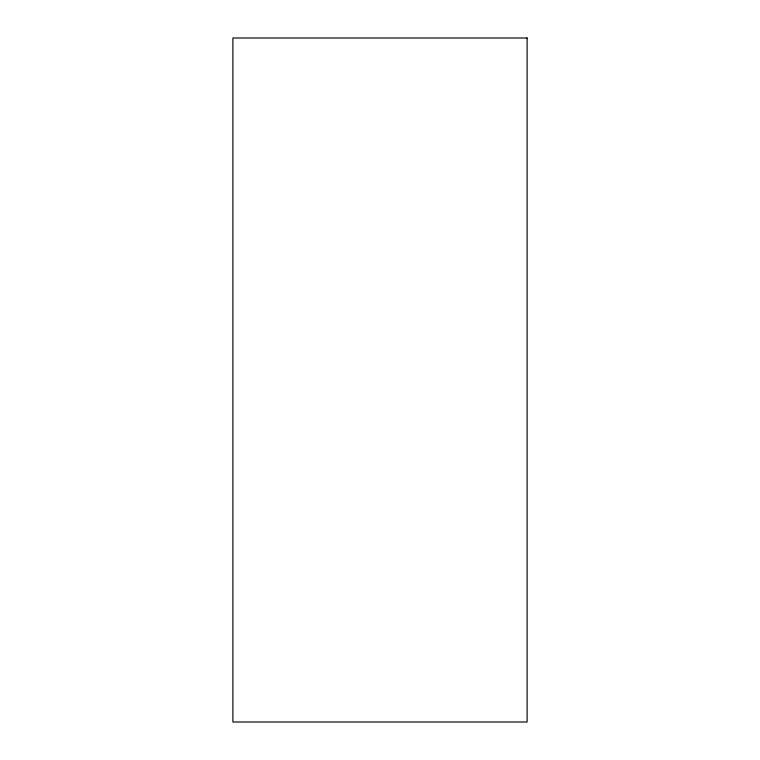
<?xml version="1.0" encoding="UTF-8"?>
<svg xmlns="http://www.w3.org/2000/svg" width="760" height="760" viewBox="0 0 760 760"><rect width="100%" height="100%" fill="white"/><g stroke="black" fill="none" stroke-linecap="round" stroke-linejoin="round"><path stroke-width="1.14" d="M527.117 38L232.883 38L232.883 722L527.117 722L527.117 38"/></g></svg>
